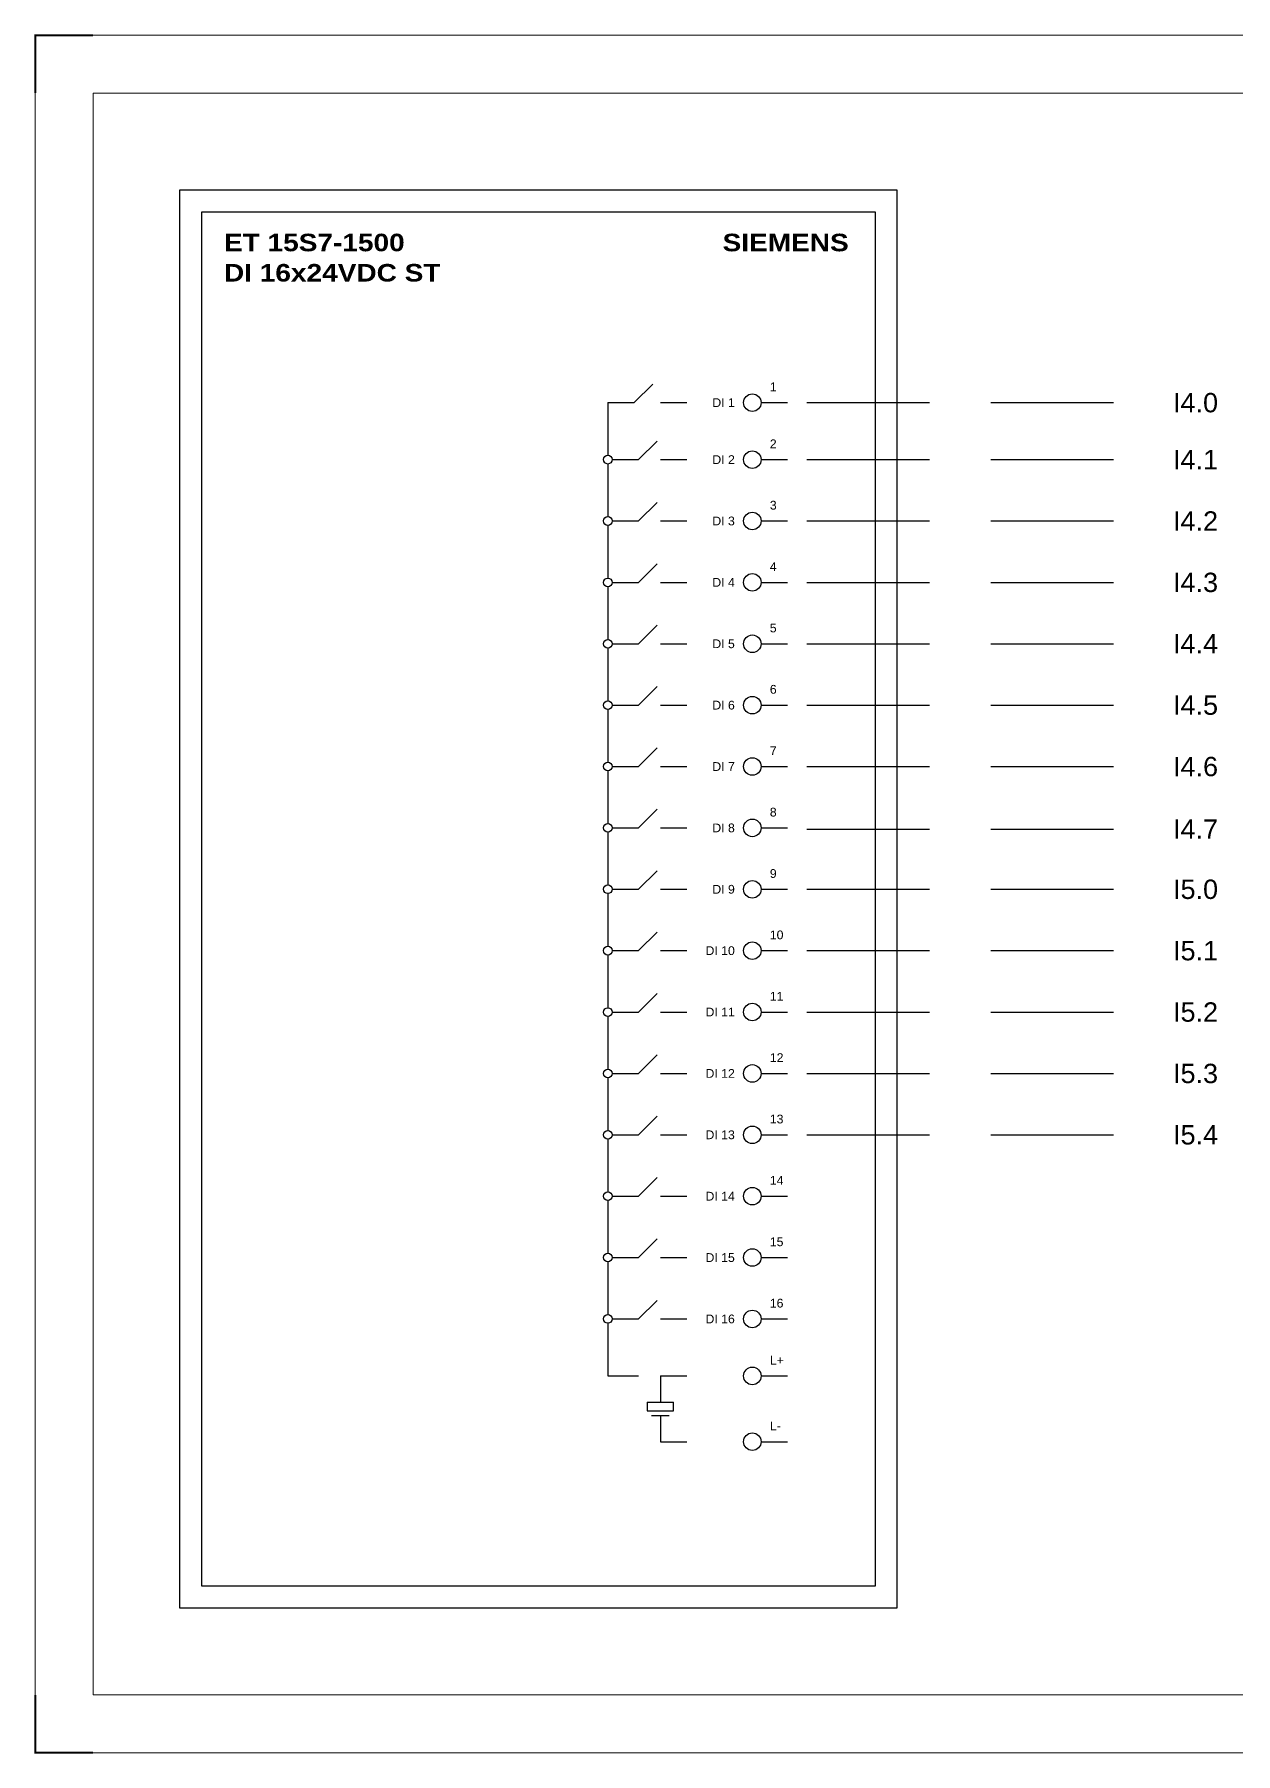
# Model space of a CAD drawing. Header units: centimetres. Extents: x -6233 to 67854, y 107 to 55669.
# Drawn here: x 38238 to 41345, y 36885 to 41328 of the extents above; entities that cross this region are included whole.
import ezdxf
from ezdxf.enums import TextEntityAlignment as Align

# ---------------------------------------------------------------- set-up
doc = ezdxf.new("R2010")
doc.units = ezdxf.units.CM
doc.header["$LTSCALE"] = 25.4
doc.linetypes.add('HIDDEN', pattern=[0.375, 0.25, -0.125])
doc.layers.add('Etiket-Line-L', color=7, linetype='Continuous')
doc.layers.add('EtIket-Line-S', color=2, linetype='Continuous')
doc.styles.add('Bold', font='ariblk.ttf', dxfattribs={"height": 25.4})
doc.styles.get("Standard").update_dxf_attribs({"font": 'arial.ttf', "height": 25.4})

# ---------------------------------------------------------------- blocks, each defined once
blk = doc.blocks.new('x5 Out Line')
at = {"const_width": 0.3}
for points in [[(9.65, 286.71), (0, 286.71), (0, 277.06)], [(0, 9.65), (0, 0), (9.65, 0)]]:
    blk.add_lwpolyline(points, dxfattribs=at)
at = {"lineweight": 15}
blk.add_lwpolyline([(395.8, 9.65), (395.8, 277.06), (9.65, 277.06), (9.65, 9.65)], close=True, dxfattribs=at)
at = {"layer": 'EtIket-Line-S', "lineweight": 9, "ltscale": 0.5}
blk.add_lwpolyline([(0, 0), (405.45, 0), (405.45, 286.71), (0, 286.71)], close=True, dxfattribs=at)

msp = doc.modelspace()

# ---------------------------------------------------------------- linework, layer by layer
at = {"ltscale": 50}
for p, q in [((39789, 40376.6), (39837.1, 40424.7)), ((39721, 40376.6), (39789, 40376.6)), ((39721, 40376.6), (39721, 40240.7)), ((39857, 40376.6), (39925, 40376.6)), ((39800.4, 40229.3), (39848.4, 40277.4)), ((39721, 40218), (39721, 40082)), ((39732.4, 40229.3), (39800.4, 40229.3)), ((39857, 40229.3), (39925, 40229.3)), ((39800.4, 40070.7), (39848.4, 40118.7)), ((39721, 40059.3), (39721, 39923.3)), ((39732.4, 40070.7), (39800.4, 40070.7)), ((39857, 40070.7), (39925, 40070.7)), ((39800.4, 39912), (39848.4, 39960.1)), ((39732.4, 39912), (39800.4, 39912)), ((39857, 39912), (39925, 39912)), ((39721, 39900.7), (39721, 39764.7)), ((39800.4, 39753.3), (39848.4, 39801.4)), ((39721, 39742), (39721, 39606)), ((39732.4, 39753.3), (39800.4, 39753.3)), ((39857, 39753.3), (39925, 39753.3)), ((39800.4, 39594.7), (39848.4, 39642.8)), ((39721, 39583.4), (39721, 39447.4)), ((39732.4, 39594.7), (39800.4, 39594.7)), ((39857, 39594.7), (39925, 39594.7)), ((39800.4, 39436), (39848.4, 39484.1)), ((39721, 39424.7), (39721, 39288.7)), ((39732.4, 39436), (39800.4, 39436)), ((39857, 39436), (39925, 39436)), ((39800.4, 39277.4), (39848.4, 39325.5)), ((39721, 39266), (39721, 39130)), ((39732.4, 39277.4), (39800.4, 39277.4)), ((39857, 39277.4), (39925, 39277.4)), ((39800.4, 39118.7), (39848.4, 39166.8)), ((39721, 39107.4), (39721, 38971.4)), ((39732.4, 39118.7), (39800.4, 39118.7)), ((39857, 39118.7), (39925, 39118.7)), ((39800.4, 38960.1), (39848.4, 39008.1)), ((39721, 38948.7), (39721, 38812.7)), ((39732.4, 38960.1), (39800.4, 38960.1)), ((39857, 38960.1), (39925, 38960.1)), ((39800.4, 38801.4), (39848.4, 38849.5)), ((39732.4, 38801.4), (39800.4, 38801.4)), ((39857, 38801.4), (39925, 38801.4)), ((39721, 38790.1), (39721, 38654.1)), ((39800.4, 38642.7), (39848.4, 38690.8)), ((39721, 38631.4), (39721, 38495.4)), ((39732.4, 38642.7), (39800.4, 38642.7)), ((39857, 38642.7), (39925, 38642.7)), ((39800.4, 38484.1), (39848.4, 38532.2)), ((39721, 38472.7), (39721, 38336.8)), ((39732.4, 38484.1), (39800.4, 38484.1)), ((39857, 38484.1), (39925, 38484.1)), ((39800.4, 38325.4), (39848.4, 38373.5)), ((39721, 38314.1), (39721, 38178.1)), ((39732.4, 38325.4), (39800.4, 38325.4)), ((39857, 38325.4), (39925, 38325.4)), ((39800.4, 38166.8), (39848.4, 38214.8)), ((39721, 38155.4), (39721, 38019.4)), ((39732.4, 38166.8), (39800.4, 38166.8)), ((39857, 38166.8), (39925, 38166.8)), ((39800.4, 38008.1), (39848.4, 38056.2)), ((39721, 37996.8), (39721, 37860.8)), ((39732.4, 38008.1), (39800.4, 38008.1)), ((39857, 38008.1), (39925, 38008.1)), ((39721, 37860.8), (39800.4, 37860.8)), ((39857, 37860.8), (39925, 37860.8)), ((39857, 37860.8), (39857, 37792.8)), ((39823, 37792.8), (39891, 37792.8)), ((39823, 37792.8), (39823, 37770.3)), ((39891, 37770.3), (39891, 37792.8)), ((39823, 37770.3), (39891, 37770.3)), ((39834.3, 37758.8), (39879.7, 37758.8)), ((39857, 37758.8), (39857, 37690.8)), ((39857, 37690.8), (39925, 37690.8))]:
    msp.add_line(p, q, dxfattribs=at)
at = {"color": 6, "ltscale": 50}
for p, q in [((40117.4, 40376.6), (40185.4, 40376.6)), ((40117.4, 40229.3), (40185.4, 40229.3)), ((40117.4, 40070.7), (40185.4, 40070.7)), ((40117.4, 39912), (40185.4, 39912)), ((40117.4, 39753.3), (40185.4, 39753.3)), ((40117.4, 39594.7), (40185.4, 39594.7)), ((40117.4, 39436), (40185.4, 39436)), ((40117.4, 39277.4), (40185.4, 39277.4)), ((40117.4, 39118.7), (40185.4, 39118.7)), ((40117.4, 38960.1), (40185.4, 38960.1)), ((40117.4, 38801.4), (40185.4, 38801.4)), ((40117.4, 38642.7), (40185.4, 38642.7)), ((40117.4, 38484.1), (40185.4, 38484.1)), ((40117.4, 38325.4), (40185.4, 38325.4)), ((40117.4, 38166.8), (40185.4, 38166.8)), ((40117.4, 38008.1), (40185.4, 38008.1)), ((40117.4, 37860.8), (40185.4, 37860.8)), ((40117.4, 37690.8), (40185.4, 37690.8))]:
    msp.add_line(p, q, dxfattribs=at)
at = {"color": 146, "linetype": 'HIDDEN', "ltscale": 50, "true_color": 0x105689}
for p, q in [((40235.4, 40376.6), (41082.8, 40376.6)), ((40235.4, 40229.3), (41082.8, 40229.3)), ((40235.4, 40070.7), (41082.8, 40070.7)), ((40235.4, 39912), (41082.8, 39912)), ((40235.4, 39753.3), (41082.8, 39753.3)), ((40235.4, 39594.7), (41082.8, 39594.7)), ((40235.4, 39436), (41082.8, 39436)), ((40235.4, 39274.2), (41082.8, 39274.2)), ((40235.4, 39118.7), (41082.8, 39118.7)), ((40235.4, 38960.1), (41082.8, 38960.1)), ((40235.4, 38801.4), (41082.8, 38801.4)), ((40235.4, 38642.7), (41082.8, 38642.7)), ((40235.4, 38484.1), (41082.8, 38484.1))]:
    msp.add_line(p, q, dxfattribs=at)
at = {"ltscale": 50}
msp.add_lwpolyline([(38614, 40926.5), (40468.7, 40926.5), (40468.7, 37260.7), (38614, 37260.7)], close=True, dxfattribs=at)
at = {"color": 6, "ltscale": 50}
msp.add_lwpolyline([(38670.7, 40869.9), (40412, 40869.9), (40412, 37317.4), (38670.7, 37317.4)], close=True, dxfattribs=at)
at = {"color": 6, "ltscale": 500}
for centre in [(40094.7, 40376.6), (40094.7, 40229.3), (40094.7, 40070.7), (40094.7, 39912), (40094.7, 39753.3), (40094.7, 39594.7), (40094.7, 39436), (40094.7, 39277.4), (40094.7, 39118.7), (40094.7, 38960.1), (40094.7, 38801.4), (40094.7, 38642.7), (40094.7, 38484.1), (40094.7, 38325.4), (40094.7, 38166.8), (40094.7, 38008.1), (40094.7, 37860.8), (40094.7, 37690.8)]:
    msp.add_circle(centre, 22.7, dxfattribs=at)
at = {"ltscale": 500}
for centre in [(39721, 40229.3), (39721, 40070.7), (39721, 39912), (39721, 39753.3), (39721, 39594.7), (39721, 39436), (39721, 39277.4), (39721, 39118.7), (39721, 38960.1), (39721, 38801.4), (39721, 38642.7), (39721, 38484.1), (39721, 38325.4), (39721, 38166.8), (39721, 38008.1)]:
    msp.add_circle(centre, 11.3, dxfattribs=at)

# ---------------------------------------------------------------- block references
at = {"layer": 'Etiket-Line-L', "lineweight": 0, "xscale": 15.48351216233742, "yscale": 15.48351216233742, "zscale": 15.48351216233742}
msp.add_blockref('x5 Out Line', (38240.2, 36886.9), dxfattribs=at)

# ---------------------------------------------------------------- texts
at = {"ltscale": 500, "style": 'Bold'}
for s, p in [('ET 15S7-1500', (38728.2, 40813.2)), ('DI 16x24VDC ST', (38728.2, 40735))]:
    msp.add_text(s, height=45.331, dxfattribs=at).set_placement(p, align=Align.TOP_LEFT)
msp.add_text('SIEMENS', height=45.33, dxfattribs=at).set_placement((40344, 40813.2), align=Align.TOP_RIGHT)
at = {"ltscale": 500}
for s, height, p in [('1', 22.7, (40140, 40399.3)), ('2', 22.7, (40140, 40252)), ('3', 22.7, (40140, 40093.3)), ('4', 22.7, (40140, 39934.7)), ('5', 22.7, (40140, 39776)), ('6', 22.7, (40140, 39617.4)), ('7', 22.7, (40140, 39458.7)), ('8', 22.7, (40140, 39300)), ('9', 22.7, (40140, 39141.4)), ('10', 22.67, (40140, 38982.7)), ('11', 22.67, (40140, 38824.1)), ('12', 22.67, (40140, 38665.4)), ('13', 22.67, (40140, 38506.7)), ('14', 22.67, (40140, 38348.1)), ('15', 22.67, (40140, 38189.4)), ('16', 22.67, (40140, 38030.8)), ('L+', 22.67, (40140, 37883.4)), ('L-', 22.67, (40140, 37713.5))]:
    msp.add_text(s, height=height, dxfattribs=at).set_placement(p, align=Align.BOTTOM_LEFT)
for s, p in [('I4.0', (41182.8, 40376.6)), ('I4.1', (41182.8, 40229.3)), ('I4.2', (41182.8, 40070.7)), ('I4.3', (41182.8, 39912)), ('I4.4', (41182.8, 39753.3)), ('I4.5', (41182.8, 39594.7)), ('I4.6', (41182.8, 39436)), ('I4.7', (41182.8, 39274.2)), ('I5.0', (41182.8, 39118.7)), ('I5.1', (41182.8, 38960.1)), ('I5.2', (41182.8, 38801.4)), ('I5.3', (41182.8, 38642.7)), ('I5.4', (41182.8, 38484.1))]:
    msp.add_text(s, height=50, dxfattribs=at).set_placement(p, align=Align.MIDDLE_LEFT)
for s, p in [('DI 1', (40049.4, 40376.6)), ('DI 2', (40049.4, 40229.3)), ('DI 3', (40049.4, 40070.7)), ('DI 4', (40049.4, 39912)), ('DI 5', (40049.4, 39753.3)), ('DI 6', (40049.4, 39594.7)), ('DI 7', (40049.4, 39436)), ('DI 8', (40049.4, 39277.4)), ('DI 9', (40049.4, 39118.7)), ('DI 10', (40049.4, 38960.1)), ('DI 11', (40049.4, 38801.4)), ('DI 12', (40049.4, 38642.7)), ('DI 13', (40049.4, 38484.1)), ('DI 14', (40049.4, 38325.4)), ('DI 15', (40049.4, 38166.8)), ('DI 16', (40049.4, 38008.1))]:
    msp.add_text(s, height=22.67, dxfattribs=at).set_placement(p, align=Align.MIDDLE_RIGHT)

doc.saveas('drawing.dxf')
